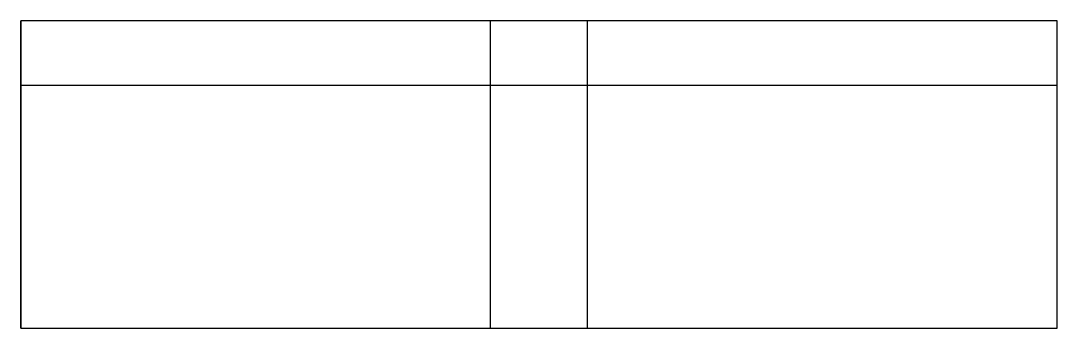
# Model space of a CAD drawing. Extents: x 0 to 320, y 0 to 95.
import ezdxf

# ---------------------------------------------------------------- set-up
doc = ezdxf.new("R2010")
doc.units = 0
doc.layers.get('0').update_dxf_attribs({"linetype": 'CONTINUOUS'})

msp = doc.modelspace()

# ---------------------------------------------------------------- linework, layer by layer
at = {"linetype": 'CONTINUOUS'}
for p, q in [((320, 95), (0, 95)), ((0, 0), (0, 95)), ((320, 95), (0, 95)), ((0, 95), (0, 0)), ((145, 0), (145, 95)), ((175, 0), (175, 95)), ((320, 0), (320, 95)), ((320, 0), (320, 95)), ((320, 75), (0, 75)), ((0, 0), (320, 0)), ((0, 0), (320, 0))]:
    msp.add_line(p, q, dxfattribs=at)

doc.saveas('drawing.dxf')
